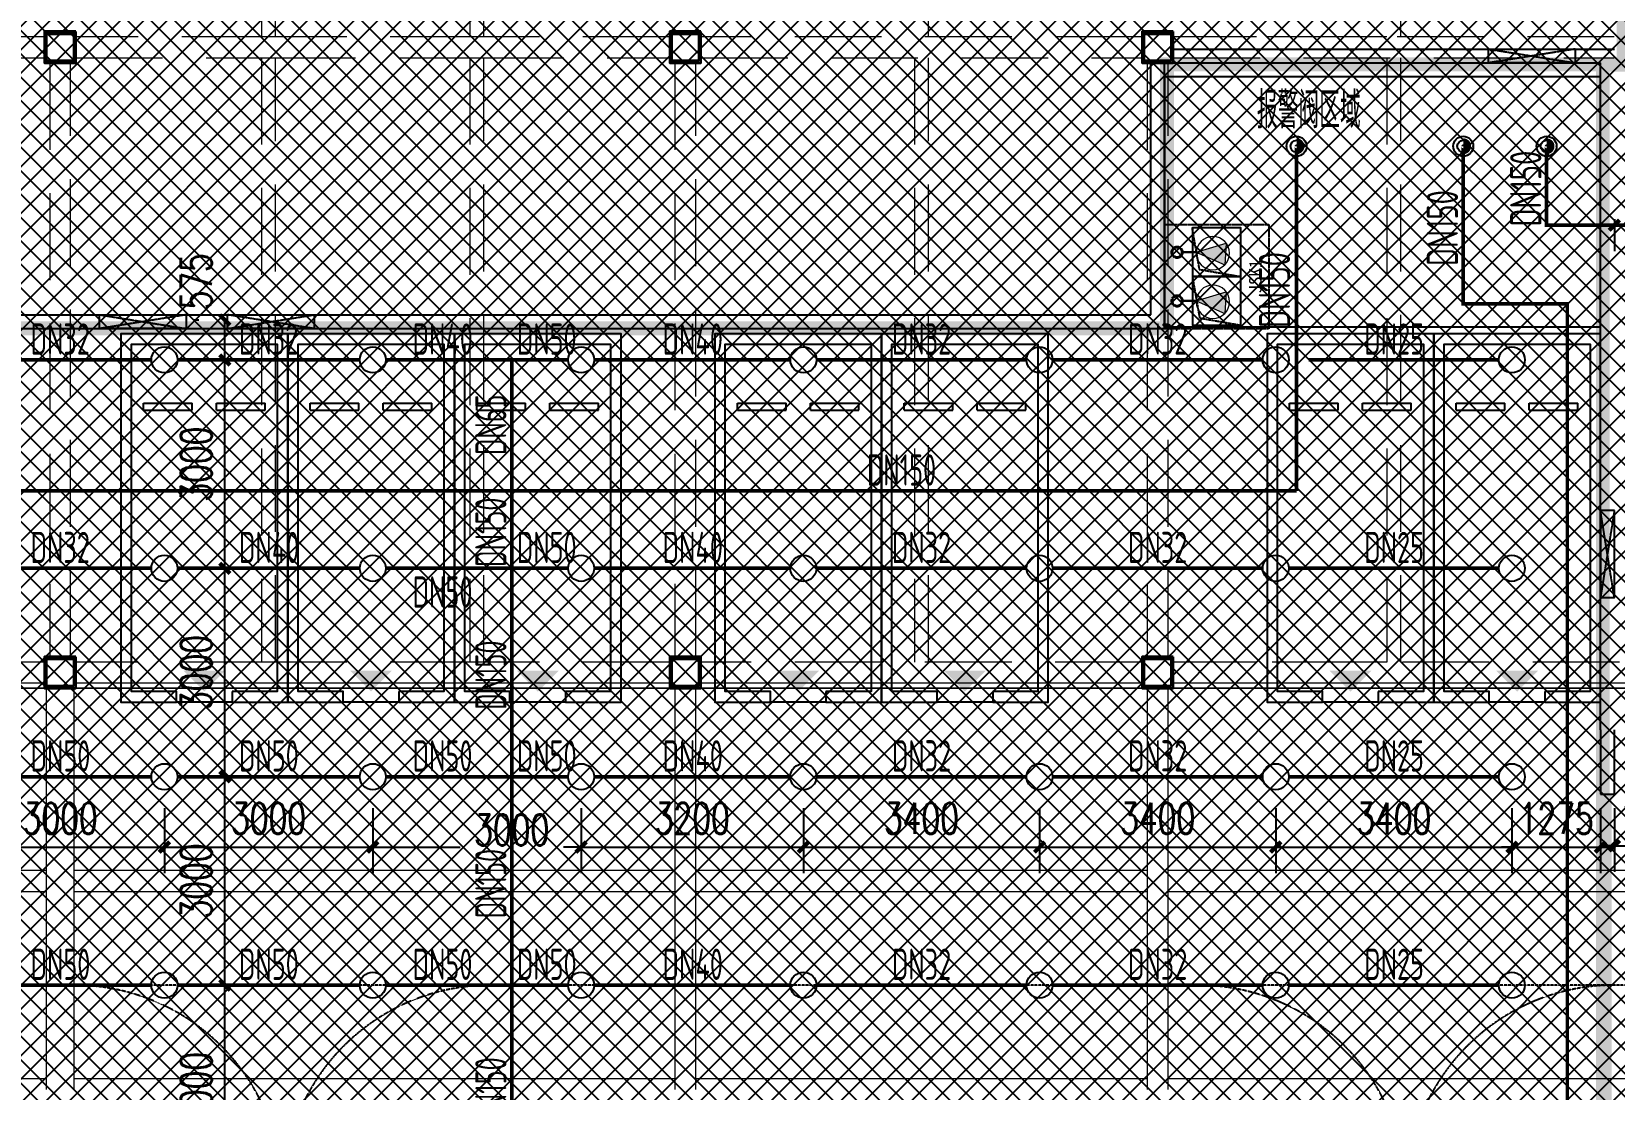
# Model space of a CAD drawing. Extents: x 6824721 to 16538177, y 2478193 to 6665639.
# Drawn here: x 8743853 to 8766639, y 2813701 to 2828926 of the extents above; entities that cross this region are included whole.
import ezdxf

# ---------------------------------------------------------------- set-up
doc = ezdxf.new("R2010")
doc.units = 0
doc.header["$LTSCALE"] = 10
for name, pattern in [('__DASH', [0.35, 0.25, -0.1]), ('DASH', [0.35, 0.25, -0.1]), ('DASHEDX2', [1.5, 1, -0.5]), ('排水', [1.1, 1, -0.1]), ('短虚线', [187.5, 125, -62.5])]:
    doc.linetypes.add(name, pattern=pattern)
for name, color, linetype, lineweight in [('$0$A-PUB_HATCH', 8, 'Continuous', 0), ('GPS-污水', 2, '排水', 40), ('钢梁', 141, 'Continuous', 18)]:
    doc.layers.add(name, color=color, linetype=linetype, lineweight=lineweight)
for name, color, linetype in [('0-wo', 8, 'Continuous'), ('0-绿', 3, 'Continuous'), ('00-停车位', 67, 'Continuous'), ('W-EQUIP_喷头', 7, 'Continuous'), ('W-EVALVE_喷淋', 7, 'Continuous'), ('W-PIPE-喷淋中', 6, 'Continuous'), ('W-TEXT_喷淋', 7, 'Continuous'), ('W-TWT_DIM', 3, 'Continuous'), ('WALL', 9, 'Continuous'), ('排水', 224, 'DASHEDX2'), ('画水辅助', 6, 'Continuous'), ('集水坑', 4, 'Continuous')]:
    doc.layers.add(name, color=color, linetype=linetype)
doc.styles.add('8B2_02', font='tssdeng.shx', dxfattribs={"width": 0.7, "bigfont": 'TSSDCHN.shx'})
doc.styles.add('_TCH_DIM_T3', font='SIMPLEX', dxfattribs={"width": 0.705882, "bigfont": 'GBCBIG'})
doc.styles.add('_TWT_PIPEDN', font='TSSDENG', dxfattribs={"width": 0.8, "height": 3.5, "bigfont": 'TSSDCHN'})
doc.styles.get("Standard").update_dxf_attribs({"font": 'TSSDENG.shx', "width": 0.7, "bigfont": 'TSSDCHN.shx'})
doc.styles.add('黑体', font='simhei.ttf', dxfattribs={"width": 0.65})
doc.dimstyles.new('_TWT_ARCH&&150', dxfattribs={"dimtxt": 446.25, "dimasz": 150, "dimexe": 375, "dimexo": 450, "dimgap": 189.375, "dimtad": 1, "dimdec": 0, "dimzin": 0, "dimdsep": 46, "dimtxsty": '_TCH_DIM_T3', "dimblk": 'ARCHTICK', "dimcen": 0.09, "dimclrt": 7, "dimazin": 2, "dimtfac": 1, "dimtdec": 0, "dimtix": 1, "dimtmove": 2, "dimatfit": 3, "dimfxl": 0, "dimtolj": 1, "dimtzin": 0, "dimarcsym": 0})

# ---------------------------------------------------------------- blocks, each defined once
blk = doc.blocks.new('车位2400x5300')
at = {"layer": '00-停车位', "color": 251}
for p, q in [((-875, -1000), (-175, -1000)), ((-875, -1100), (-875, -1000)), ((-875, -1100), (-175, -1100)), ((-175, -1100), (-175, -1000)), ((175, -1000), (875, -1000)), ((175, -1100), (175, -1000)), ((175, -1100), (875, -1100)), ((875, -1100), (875, -1000)), ((400, -5300), (-400, -5300))]:
    blk.add_line(p, q, dxfattribs=at)
blk.add_lwpolyline([(400, -5150), (400, -5300), (1200, -5300), (1200, 0), (-1200, 0), (-1200, -5300), (-400, -5300), (-400, -5150), (-1050, -5150), (-1050, -150), (1050, -150), (1050, -5150), (400, -5150)], dxfattribs=at)
blk.add_lwpolyline([(0, -5150, 0, 600, 0), (0, -4850, 600, 600, 0)], format="xyseb", dxfattribs=at)
blk = doc.blocks.new('A$C405108C4')
at = {"color": 252, "linetype": 'DASH'}
for points in [[(57512, -115475), (56262, -115675)], [(56262, -115475), (57512, -115675)], [(37515, -119300), (36265, -119500)], [(36265, -119300), (37515, -119500)], [(38107, -119500), (39357, -119300)], [(39357, -119500), (38107, -119300)], [(58075, -122119), (57875, -123369)], [(58075, -123369), (57875, -122119)]]:
    blk.add_lwpolyline(points, dxfattribs=at)
at = {"layer": '画水辅助', "color": 4}
for points in [[(56262, -115475), (57512, -115475), (57512, -115675), (56262, -115675)], [(36265, -119300), (37515, -119300), (37515, -119500), (36265, -119500)], [(38107, -119300), (39357, -119300), (39357, -119500), (38107, -119500)], [(58075, -122119), (57875, -122119), (57875, -123369), (58075, -123369)]]:
    blk.add_lwpolyline(points, close=True, dxfattribs=at)
blk = doc.blocks.new('$DorLib2D$00000213')
at = {"color": 0, "linetype": 'DASH', "const_width": 0.02}
blk.add_lwpolyline([(0.5, 0), (-0.5, 0)], dxfattribs=at)
blk = doc.blocks.new('$SB01_1')
h = blk.add_hatch(color=256)
h.dxf.hatch_style = 1
h.paths.add_polyline_path([(-0.381, -0.323), (0.5, 0), (-0.381, 0.323)])
h.paths.add_polyline_path([(0, 0), (0.002, 0), (0.002, 0.001), (0, 0.001)], flags=24)
h.paths.add_polyline_path([(0, -0.002), (0.003, -0.002), (0.003, -0.001), (0, -0.001)], flags=24)
h.paths.add_polyline_path([(0, -0.003), (0.003, -0.003), (0.003, -0.002), (0, -0.002)], flags=24)
for p, q in [((0.5, 0), (-0.381, 0.323)), ((-0.381, 0.323), (-0.381, -0.323)), ((0.5, 0), (-0.381, -0.323))]:
    blk.add_line(p, q)
blk.add_circle((0, 0), 0.5)
at = {"flags": 1}
for tag, p in [('UNIT', (0, 0)), ('SPEC', (0, -0.002)), ('WHAT', (0, -0.003))]:
    blk.add_attdef(tag, p, '', height=0.001, dxfattribs=at)
blk = doc.blocks.new('人防集水坑')
at = {"layer": 'GPS-污水', "color": 8, "linetype": '排水', "const_width": 35}
for points in [[(307486, 701151), (307284, 701151)], [(307486, 700451), (307284, 700451)]]:
    blk.add_lwpolyline(points, dxfattribs=at)
at = {"layer": 'GPS-污水', "color": 8, "linetype": '排水'}
for centre in [(307561, 701151), (307561, 700451)]:
    blk.add_circle(centre, 75, dxfattribs=at)
at = {"layer": '集水坑', "color": 8, "linetype": 'DASH', "ltscale": 0.5}
blk.add_lwpolyline([(306241, 700051), (306241, 701551), (307741, 701551), (307741, 700051)], close=True, dxfattribs=at)
at = {"layer": '集水坑', "color": 8, "linetype": 'Continuous', "ltscale": 0.5}
for points in [[(306641, 701501), (306641, 700801), (307341, 700801), (307341, 701501)], [(306641, 700801), (306641, 700101), (307341, 700101), (307341, 700801)]]:
    blk.add_lwpolyline(points, close=True, dxfattribs=at)
at = {"layer": '集水坑', "color": 8, "linetype": 'DASH', "ltscale": 0.5}
for points in [[(307341, 700801), (307237, 701397), (306641, 701501)], [(307347, 700101), (307243, 700697), (306647, 700801)]]:
    blk.add_lwpolyline(points, dxfattribs=at)
at = {"layer": '$0$A-PUB_HATCH', "color": 8, "linetype": '排水', "xscale": -480.0000000000002, "yscale": 480.0000000000002, "zscale": 480.0000000000002, "rotation": 176.2535374729293}
for p in [(307045, 701164, 0), (307045, 700464, 0)]:
    blk.add_blockref('$SB01_1', p, dxfattribs=at)
blk = doc.blocks.new('42pk')
at = {"layer": '排水', "color": 8, "linetype": 'DASH'}
for points in [[(464432, 727165, 0, 0, 0), (463720, 726453, 160, 0, 0), (463296, 726029, 0, 0, 0)], [(460451, 723184, 0, 0, 0), (461163, 723896, 160, 0, 0), (461587, 724320, 0, 0, 0)], [(464432, 723184, 0, 0, 0), (463720, 723896, 160, 0, 0), (463296, 724320, 0, 0, 0)]]:
    blk.add_lwpolyline(points, format="xyseb", dxfattribs=at)
at = {"layer": '集水坑', "color": 8, "linetype": 'Continuous', "rotation": 180}
blk.add_blockref('人防集水坑', (769432, 1425975), dxfattribs=at)
at = {"layer": '0-绿', "color": 8, "linetype": 'DASH', "style": '黑体'}
blk.add_text('JSK1', height=179.2, rotation=90, dxfattribs=at).set_placement((463087, 724930, 0))
blk = doc.blocks.new('jkytk')
at = {"layer": 'WALL', "color": 1, "const_width": 200}
for points in [[(8461089, 2801002), (8461089, 2837102), (8454814, 2837102), (8454814, 2833302), (8430814, 2833302), (8430814, 2846002), (8425589, 2846002), (8425389, 2846002), (8425389, 2873302), (8430939, 2873302), (8430939, 2882202), (8429789, 2882202), (8429789, 2891202), (8430039, 2891202), (8430039, 2894552), (8426089, 2894552), (8425489, 2894552), (8425489, 2900852), (8425539, 2900852), (8425539, 2912202), (8431489, 2912202), (8431489, 2936327), (8397664, 2936327)], [(8461089, 2819747), (8461089, 2837097), (8461389, 2837097), (8461389, 2845897), (8461939, 2845897), (8461939, 2854897), (8466789, 2854897), (8466789, 2873047), (8470789, 2873047), (8470788, 2878797), (8466314, 2878797), (8466314, 2882197), (8461389, 2882197), (8461389, 2891147), (8463239, 2891147), (8463239, 2900447), (8461422, 2900447), (8461422, 2902952), (8466214, 2902952), (8466214, 2927322), (8499413, 2927322)], [(8425389, 2846002), (8430814, 2846002), (8430814, 2833302), (8454814, 2833302), (8454814, 2837102), (8461389, 2837102), (8461389, 2845902), (8461939, 2845902), (8461939, 2878802), (8466314, 2878802), (8466314, 2882202), (8461389, 2882202), (8461389, 2891152), (8461514, 2891152), (8461514, 2898727)]]:
    blk.add_lwpolyline(points, dxfattribs=at)
blk = doc.blocks.new('LIANGMOBAN')
at = {"layer": '钢梁', "color": 8, "linetype": '短虚线', "lineweight": 18}
for p, q in [((1887091, 124053), (1887091, 114878)), ((1887291, 114878), (1887291, 124053)), ((1893891, 124053), (1893891, 114878)), ((1894091, 114878), (1894091, 124053)), ((1877691, 123578), (1877691, 114878)), ((1877891, 114878), (1877891, 123578)), ((1880691, 123578), (1880691, 114878)), ((1880891, 114878), (1880891, 123578)), ((1874566, 114878), (1871791, 114878)), ((1877791, 114878), (1875016, 114878)), ((1880791, 114878), (1877791, 114878)), ((1883566, 114878), (1880791, 114878)), ((1890366, 114878), (1884016, 114878)), ((1893891, 114878), (1890816, 114878)), ((1897166, 114878), (1890816, 114878)), ((1871791, 114578), (1874566, 114578)), ((1874641, 114503), (1874641, 105953)), ((1874941, 105953), (1874941, 114503)), ((1875016, 114578), (1877791, 114578)), ((1877691, 114578), (1877691, 105878)), ((1877791, 114578), (1880791, 114578)), ((1877891, 105878), (1877891, 114578)), ((1880691, 114578), (1880691, 105878)), ((1880791, 114578), (1883566, 114578)), ((1880891, 105878), (1880891, 114578)), ((1883641, 114503), (1883641, 105953)), ((1883941, 105953), (1883941, 114503)), ((1884016, 114578), (1890366, 114578)), ((1887091, 114578), (1887091, 105878)), ((1887291, 105878), (1887291, 114578)), ((1890441, 114503), (1890441, 105953)), ((1890741, 105953), (1890741, 114503)), ((1890816, 114578), (1893891, 114578)), ((1890816, 114578), (1897166, 114578)), ((1893891, 114578), (1893891, 105878)), ((1894091, 105878), (1894091, 114578)), ((1874566, 105878), (1871791, 105878)), ((1877791, 105878), (1875016, 105878)), ((1880791, 105878), (1877791, 105878)), ((1883566, 105878), (1880791, 105878)), ((1890366, 105878), (1884016, 105878)), ((1893891, 105878), (1890816, 105878)), ((1897241, 105878), (1890816, 105878))]:
    blk.add_line(p, q, dxfattribs=at)
at = {"layer": '钢梁', "color": 8, "lineweight": 18}
for p, q in [((1871791, 105578), (1874566, 105578)), ((1874591, 105503), (1874591, 102728)), ((1874991, 102728), (1874991, 105503)), ((1875016, 105578), (1877791, 105578)), ((1877791, 105578), (1880791, 105578)), ((1880791, 105578), (1883566, 105578)), ((1883641, 105503), (1883641, 102728)), ((1883941, 102728), (1883941, 105503)), ((1884016, 105578), (1887191, 105578)), ((1887191, 105578), (1890366, 105578)), ((1890441, 105503), (1890441, 102728)), ((1890741, 102728), (1890741, 105503)), ((1890816, 105578), (1893991, 105578)), ((1893991, 105578), (1897391, 105578)), ((1874591, 102878), (1865941, 102878)), ((1883641, 102878), (1874991, 102878)), ((1890441, 102878), (1883941, 102878)), ((1899101, 102878), (1890741, 102878)), ((1865941, 102578), (1874591, 102578)), ((1874591, 102728), (1874591, 99728)), ((1874991, 99728), (1874991, 102728)), ((1874991, 102578), (1883641, 102578)), ((1883641, 102728), (1883641, 99728)), ((1883941, 99728), (1883941, 102728)), ((1883941, 102578), (1890441, 102578)), ((1890441, 102728), (1890441, 99728)), ((1890741, 99728), (1890741, 102728)), ((1890741, 102578), (1899101, 102578)), ((1874591, 99878), (1865941, 99878)), ((1883641, 99878), (1874991, 99878)), ((1890441, 99878), (1883941, 99878)), ((1899101, 99878), (1890741, 99878))]:
    blk.add_line(p, q, dxfattribs=at)
blk = doc.blocks.new('_ArchTick')
at = {"color": 0, "linetype": 'ByBlock', "const_width": 0.4}
blk.add_lwpolyline([(-0.5, -0.5), (0.5, 0.5)], dxfattribs=at)
blk = doc.blocks.new('*D958')
at = {"layer": 'Defpoints', "color": 0, "transparency": 16777216}
for p in [(8766639, 2818201), (8767864, 2818201), (8767864, 2817208)]:
    blk.add_point(p, dxfattribs=at)
at = {"layer": 'W-TWT_DIM', "color": 0, "lineweight": -2, "transparency": 16777216}
for p, q in [((8766639, 2817751), (8766639, 2816833)), ((8767864, 2817751), (8767864, 2816833)), ((8766639, 2817208), (8766489, 2817208)), ((8766639, 2817208), (8767864, 2817208)), ((8767864, 2817208), (8768014, 2817208))]:
    blk.add_line(p, q, dxfattribs=at)
at = {"layer": 'W-TWT_DIM', "color": 0, "lineweight": -2, "transparency": 16777216, "xscale": 150, "yscale": 150, "zscale": 150}
blk.add_blockref('_ArchTick', (8766639, 2817208), dxfattribs=at)
at = {"layer": 'W-TWT_DIM', "color": 0, "lineweight": -2, "transparency": 16777216, "xscale": 150, "yscale": 150, "zscale": 150, "rotation": 180}
blk.add_blockref('_ArchTick', (8767864, 2817208), dxfattribs=at)
at = {"layer": 'W-TWT_DIM', "color": 7, "transparency": 16777216, "insert": (8767252, 2817620), "char_height": 446.2, "attachment_point": 5, "style": '_TCH_DIM_T3'}
blk.add_mtext('\\A1;1225', dxfattribs=at)
blk = doc.blocks.new('*D970')
at = {"layer": 'Defpoints', "color": 0, "transparency": 16777216}
for p in [(8766639, 2826676), (8767939, 2826676), (8767939, 2826141)]:
    blk.add_point(p, dxfattribs=at)
at = {"layer": 'W-TWT_DIM', "color": 0, "lineweight": -2, "transparency": 16777216}
for p, q in [((8766639, 2826226), (8766639, 2825766)), ((8767939, 2826226), (8767939, 2825766)), ((8766639, 2826141), (8766489, 2826141)), ((8766639, 2826141), (8767939, 2826141)), ((8767939, 2826141), (8768089, 2826141))]:
    blk.add_line(p, q, dxfattribs=at)
at = {"layer": 'W-TWT_DIM', "color": 0, "lineweight": -2, "transparency": 16777216, "xscale": 150, "yscale": 150, "zscale": 150}
blk.add_blockref('_ArchTick', (8766639, 2826141), dxfattribs=at)
at = {"layer": 'W-TWT_DIM', "color": 0, "lineweight": -2, "transparency": 16777216, "xscale": 150, "yscale": 150, "zscale": 150, "rotation": 180}
blk.add_blockref('_ArchTick', (8767939, 2826141), dxfattribs=at)
at = {"layer": 'W-TWT_DIM', "color": 7, "transparency": 16777216, "insert": (8767289, 2826554), "char_height": 446.2, "attachment_point": 5, "style": '_TCH_DIM_T3'}
blk.add_mtext('\\A1;1300', dxfattribs=at)
blk = doc.blocks.new('*D1290')
at = {"layer": 'Defpoints', "color": 0, "transparency": 16777216}
for p in [(8746635, 2815201), (8746635, 2815201), (8746635, 2812201)]:
    blk.add_point(p, dxfattribs=at)
at = {"layer": 'W-TWT_DIM', "color": 0, "lineweight": -2, "transparency": 16777216}
for p, q in [((8746185, 2815201), (8746260, 2815201)), ((8746635, 2812201), (8746635, 2815201)), ((8746185, 2812201), (8746260, 2812201))]:
    blk.add_line(p, q, dxfattribs=at)
at = {"layer": 'W-TWT_DIM', "color": 0, "lineweight": -2, "transparency": 16777216, "xscale": 150, "yscale": 150, "zscale": 150}
for p, rotation in [((8746635, 2815201), 90), ((8746635, 2812201), 270)]:
    blk.add_blockref('_ArchTick', p, dxfattribs=dict(at, rotation=rotation))
at = {"layer": 'W-TWT_DIM', "color": 7, "transparency": 16777216, "insert": (8746222, 2813701), "char_height": 446.2, "attachment_point": 5, "rotation": 90, "style": '_TCH_DIM_T3'}
blk.add_mtext('\\A1;3000', dxfattribs=at)
blk = doc.blocks.new('*D1291')
at = {"layer": 'Defpoints', "color": 0, "transparency": 16777216}
for p in [(8746635, 2818201), (8746635, 2818201), (8746635, 2815201)]:
    blk.add_point(p, dxfattribs=at)
at = {"layer": 'W-TWT_DIM', "color": 0, "lineweight": -2, "transparency": 16777216}
for p, q in [((8746185, 2818201), (8746260, 2818201)), ((8746635, 2815201), (8746635, 2818201)), ((8746185, 2815201), (8746260, 2815201))]:
    blk.add_line(p, q, dxfattribs=at)
at = {"layer": 'W-TWT_DIM', "color": 0, "lineweight": -2, "transparency": 16777216, "xscale": 150, "yscale": 150, "zscale": 150}
for p, rotation in [((8746635, 2818201), 90), ((8746635, 2815201), 270)]:
    blk.add_blockref('_ArchTick', p, dxfattribs=dict(at, rotation=rotation))
at = {"layer": 'W-TWT_DIM', "color": 7, "transparency": 16777216, "insert": (8746222, 2816701), "char_height": 446.2, "attachment_point": 5, "rotation": 90, "style": '_TCH_DIM_T3'}
blk.add_mtext('\\A1;3000', dxfattribs=at)
blk = doc.blocks.new('*D1292')
at = {"layer": 'Defpoints', "color": 0, "transparency": 16777216}
for p in [(8746635, 2821201), (8746635, 2821201), (8746635, 2818201)]:
    blk.add_point(p, dxfattribs=at)
at = {"layer": 'W-TWT_DIM', "color": 0, "lineweight": -2, "transparency": 16777216}
for p, q in [((8746185, 2821201), (8746260, 2821201)), ((8746635, 2818201), (8746635, 2821201)), ((8746185, 2818201), (8746260, 2818201))]:
    blk.add_line(p, q, dxfattribs=at)
at = {"layer": 'W-TWT_DIM', "color": 0, "lineweight": -2, "transparency": 16777216, "xscale": 150, "yscale": 150, "zscale": 150}
for p, rotation in [((8746635, 2821201), 90), ((8746635, 2818201), 270)]:
    blk.add_blockref('_ArchTick', p, dxfattribs=dict(at, rotation=rotation))
at = {"layer": 'W-TWT_DIM', "color": 7, "transparency": 16777216, "insert": (8746222, 2819701), "char_height": 446.2, "attachment_point": 5, "rotation": 90, "style": '_TCH_DIM_T3'}
blk.add_mtext('\\A1;3000', dxfattribs=at)
blk = doc.blocks.new('*D1293')
at = {"layer": 'Defpoints', "color": 0, "transparency": 16777216}
for p in [(8746635, 2824201), (8746635, 2824201), (8746635, 2821201)]:
    blk.add_point(p, dxfattribs=at)
at = {"layer": 'W-TWT_DIM', "color": 0, "lineweight": -2, "transparency": 16777216}
for p, q in [((8746185, 2824201), (8746260, 2824201)), ((8746635, 2821201), (8746635, 2824201)), ((8746185, 2821201), (8746260, 2821201))]:
    blk.add_line(p, q, dxfattribs=at)
at = {"layer": 'W-TWT_DIM', "color": 0, "lineweight": -2, "transparency": 16777216, "xscale": 150, "yscale": 150, "zscale": 150}
for p, rotation in [((8746635, 2824201), 90), ((8746635, 2821201), 270)]:
    blk.add_blockref('_ArchTick', p, dxfattribs=dict(at, rotation=rotation))
at = {"layer": 'W-TWT_DIM', "color": 7, "transparency": 16777216, "insert": (8746222, 2822701), "char_height": 446.2, "attachment_point": 5, "rotation": 90, "style": '_TCH_DIM_T3'}
blk.add_mtext('\\A1;3000', dxfattribs=at)
blk = doc.blocks.new('*D1294')
at = {"layer": 'Defpoints', "color": 0, "transparency": 16777216}
for p in [(8746635, 2824776), (8746635, 2824776), (8746635, 2824201)]:
    blk.add_point(p, dxfattribs=at)
at = {"layer": 'W-TWT_DIM', "color": 0, "lineweight": -2, "transparency": 16777216}
for p, q in [((8746185, 2824776), (8746260, 2824776)), ((8746635, 2824201), (8746635, 2824776)), ((8746185, 2824201), (8746260, 2824201))]:
    blk.add_line(p, q, dxfattribs=at)
at = {"layer": 'W-TWT_DIM', "color": 0, "lineweight": -2, "transparency": 16777216, "xscale": 150, "yscale": 150, "zscale": 150}
for p, rotation in [((8746635, 2824776), 90), ((8746635, 2824201), 270)]:
    blk.add_blockref('_ArchTick', p, dxfattribs=dict(at, rotation=rotation))
at = {"layer": 'W-TWT_DIM', "color": 7, "transparency": 16777216, "insert": (8746222, 2825331), "char_height": 446.2, "attachment_point": 5, "rotation": 90, "style": '_TCH_DIM_T3'}
blk.add_mtext('\\A1;575', dxfattribs=at)
blk = doc.blocks.new('*D1312')
at = {"layer": 'Defpoints', "color": 0, "transparency": 16777216}
for p in [(8765164, 2818201), (8766439, 2818201), (8766439, 2817188)]:
    blk.add_point(p, dxfattribs=at)
at = {"layer": 'W-TWT_DIM', "color": 0, "lineweight": -2, "transparency": 16777216}
for p, q in [((8765164, 2817751), (8765164, 2816813)), ((8766439, 2817751), (8766439, 2816813)), ((8765164, 2817188), (8765014, 2817188)), ((8765164, 2817188), (8766439, 2817188)), ((8766439, 2817188), (8766589, 2817188))]:
    blk.add_line(p, q, dxfattribs=at)
at = {"layer": 'W-TWT_DIM', "color": 0, "lineweight": -2, "transparency": 16777216, "xscale": 150, "yscale": 150, "zscale": 150}
blk.add_blockref('_ArchTick', (8765164, 2817188), dxfattribs=at)
at = {"layer": 'W-TWT_DIM', "color": 0, "lineweight": -2, "transparency": 16777216, "xscale": 150, "yscale": 150, "zscale": 150, "rotation": 180}
blk.add_blockref('_ArchTick', (8766439, 2817188), dxfattribs=at)
at = {"layer": 'W-TWT_DIM', "color": 7, "transparency": 16777216, "insert": (8765802, 2817601), "char_height": 446.2, "attachment_point": 5, "style": '_TCH_DIM_T3'}
blk.add_mtext('\\A1;1275', dxfattribs=at)
blk = doc.blocks.new('*D1313')
at = {"layer": 'Defpoints', "color": 0, "transparency": 16777216}
for p in [(8761764, 2818201), (8765164, 2818201), (8765164, 2817188)]:
    blk.add_point(p, dxfattribs=at)
at = {"layer": 'W-TWT_DIM', "color": 0, "lineweight": -2, "transparency": 16777216}
for p, q in [((8761764, 2817751), (8761764, 2816813)), ((8765164, 2817751), (8765164, 2816813)), ((8761764, 2817188), (8765164, 2817188))]:
    blk.add_line(p, q, dxfattribs=at)
at = {"layer": 'W-TWT_DIM', "color": 0, "lineweight": -2, "transparency": 16777216, "xscale": 150, "yscale": 150, "zscale": 150, "rotation": 180}
blk.add_blockref('_ArchTick', (8761764, 2817188), dxfattribs=at)
at = {"layer": 'W-TWT_DIM', "color": 0, "lineweight": -2, "transparency": 16777216, "xscale": 150, "yscale": 150, "zscale": 150}
blk.add_blockref('_ArchTick', (8765164, 2817188), dxfattribs=at)
at = {"layer": 'W-TWT_DIM', "color": 7, "transparency": 16777216, "insert": (8763464, 2817601), "char_height": 446.2, "attachment_point": 5, "style": '_TCH_DIM_T3'}
blk.add_mtext('\\A1;3400', dxfattribs=at)
blk = doc.blocks.new('*D1314')
at = {"layer": 'Defpoints', "color": 0, "transparency": 16777216}
for p in [(8758364, 2818201), (8761764, 2818201), (8761764, 2817188)]:
    blk.add_point(p, dxfattribs=at)
at = {"layer": 'W-TWT_DIM', "color": 0, "lineweight": -2, "transparency": 16777216}
for p, q in [((8758364, 2817751), (8758364, 2816813)), ((8761764, 2817751), (8761764, 2816813)), ((8758364, 2817188), (8761764, 2817188))]:
    blk.add_line(p, q, dxfattribs=at)
at = {"layer": 'W-TWT_DIM', "color": 0, "lineweight": -2, "transparency": 16777216, "xscale": 150, "yscale": 150, "zscale": 150, "rotation": 180}
blk.add_blockref('_ArchTick', (8758364, 2817188), dxfattribs=at)
at = {"layer": 'W-TWT_DIM', "color": 0, "lineweight": -2, "transparency": 16777216, "xscale": 150, "yscale": 150, "zscale": 150}
blk.add_blockref('_ArchTick', (8761764, 2817188), dxfattribs=at)
at = {"layer": 'W-TWT_DIM', "color": 7, "transparency": 16777216, "insert": (8760064, 2817601), "char_height": 446.2, "attachment_point": 5, "style": '_TCH_DIM_T3'}
blk.add_mtext('\\A1;3400', dxfattribs=at)
blk = doc.blocks.new('*D1315')
at = {"layer": 'Defpoints', "color": 0, "transparency": 16777216}
for p in [(8754964, 2818201), (8758364, 2818201), (8758364, 2817188)]:
    blk.add_point(p, dxfattribs=at)
at = {"layer": 'W-TWT_DIM', "color": 0, "lineweight": -2, "transparency": 16777216}
for p, q in [((8754964, 2817751), (8754964, 2816813)), ((8758364, 2817751), (8758364, 2816813)), ((8754964, 2817188), (8758364, 2817188))]:
    blk.add_line(p, q, dxfattribs=at)
at = {"layer": 'W-TWT_DIM', "color": 0, "lineweight": -2, "transparency": 16777216, "xscale": 150, "yscale": 150, "zscale": 150, "rotation": 180}
blk.add_blockref('_ArchTick', (8754964, 2817188), dxfattribs=at)
at = {"layer": 'W-TWT_DIM', "color": 0, "lineweight": -2, "transparency": 16777216, "xscale": 150, "yscale": 150, "zscale": 150}
blk.add_blockref('_ArchTick', (8758364, 2817188), dxfattribs=at)
at = {"layer": 'W-TWT_DIM', "color": 7, "transparency": 16777216, "insert": (8756664, 2817601), "char_height": 446.2, "attachment_point": 5, "style": '_TCH_DIM_T3'}
blk.add_mtext('\\A1;3400', dxfattribs=at)
blk = doc.blocks.new('*D1316')
at = {"layer": 'Defpoints', "color": 0, "transparency": 16777216}
for p in [(8751764, 2818201), (8754964, 2818201), (8754964, 2817188)]:
    blk.add_point(p, dxfattribs=at)
at = {"layer": 'W-TWT_DIM', "color": 0, "lineweight": -2, "transparency": 16777216}
for p, q in [((8751764, 2817751), (8751764, 2816813)), ((8754964, 2817751), (8754964, 2816813)), ((8751764, 2817188), (8754964, 2817188))]:
    blk.add_line(p, q, dxfattribs=at)
at = {"layer": 'W-TWT_DIM', "color": 0, "lineweight": -2, "transparency": 16777216, "xscale": 150, "yscale": 150, "zscale": 150, "rotation": 180}
blk.add_blockref('_ArchTick', (8751764, 2817188), dxfattribs=at)
at = {"layer": 'W-TWT_DIM', "color": 0, "lineweight": -2, "transparency": 16777216, "xscale": 150, "yscale": 150, "zscale": 150}
blk.add_blockref('_ArchTick', (8754964, 2817188), dxfattribs=at)
at = {"layer": 'W-TWT_DIM', "color": 7, "transparency": 16777216, "insert": (8753364, 2817601), "char_height": 446.2, "attachment_point": 5, "style": '_TCH_DIM_T3'}
blk.add_mtext('\\A1;3200', dxfattribs=at)
blk = doc.blocks.new('*D1317')
at = {"layer": 'Defpoints', "color": 0, "transparency": 16777216}
for p in [(8748764, 2818201), (8751764, 2818201), (8751764, 2817188)]:
    blk.add_point(p, dxfattribs=at)
at = {"layer": 'W-TWT_DIM', "color": 0, "lineweight": -2, "transparency": 16777216}
for p, q in [((8748764, 2817751), (8748764, 2816813)), ((8751764, 2817751), (8751764, 2816813)), ((8748764, 2817188), (8750020, 2817188)), ((8751764, 2817188), (8751508, 2817188))]:
    blk.add_line(p, q, dxfattribs=at)
at = {"layer": 'W-TWT_DIM', "color": 0, "lineweight": -2, "transparency": 16777216, "xscale": 150, "yscale": 150, "zscale": 150, "rotation": 180}
blk.add_blockref('_ArchTick', (8748764, 2817188), dxfattribs=at)
at = {"layer": 'W-TWT_DIM', "color": 0, "lineweight": -2, "transparency": 16777216, "xscale": 150, "yscale": 150, "zscale": 150}
blk.add_blockref('_ArchTick', (8751764, 2817188), dxfattribs=at)
at = {"layer": 'W-TWT_DIM', "color": 7, "transparency": 16777216, "insert": (8750764, 2817437), "char_height": 446.2, "attachment_point": 5, "style": '_TCH_DIM_T3'}
blk.add_mtext('\\A1;3000', dxfattribs=at)
blk = doc.blocks.new('*D1318')
at = {"layer": 'Defpoints', "color": 0, "transparency": 16777216}
for p in [(8745764, 2818201), (8748764, 2818201), (8748764, 2817188)]:
    blk.add_point(p, dxfattribs=at)
at = {"layer": 'W-TWT_DIM', "color": 0, "lineweight": -2, "transparency": 16777216}
for p, q in [((8745764, 2817751), (8745764, 2816813)), ((8748764, 2817751), (8748764, 2816813)), ((8745764, 2817188), (8748764, 2817188))]:
    blk.add_line(p, q, dxfattribs=at)
at = {"layer": 'W-TWT_DIM', "color": 0, "lineweight": -2, "transparency": 16777216, "xscale": 150, "yscale": 150, "zscale": 150, "rotation": 180}
blk.add_blockref('_ArchTick', (8745764, 2817188), dxfattribs=at)
at = {"layer": 'W-TWT_DIM', "color": 0, "lineweight": -2, "transparency": 16777216, "xscale": 150, "yscale": 150, "zscale": 150}
blk.add_blockref('_ArchTick', (8748764, 2817188), dxfattribs=at)
at = {"layer": 'W-TWT_DIM', "color": 7, "transparency": 16777216, "insert": (8747264, 2817601), "char_height": 446.2, "attachment_point": 5, "style": '_TCH_DIM_T3'}
blk.add_mtext('\\A1;3000', dxfattribs=at)
blk = doc.blocks.new('*D1319')
at = {"layer": 'Defpoints', "color": 0, "transparency": 16777216}
for p in [(8742764, 2818201), (8745764, 2818201), (8745764, 2817188)]:
    blk.add_point(p, dxfattribs=at)
at = {"layer": 'W-TWT_DIM', "color": 0, "lineweight": -2, "transparency": 16777216}
for p, q in [((8742764, 2817751), (8742764, 2816813)), ((8745764, 2817751), (8745764, 2816813)), ((8742764, 2817188), (8745764, 2817188))]:
    blk.add_line(p, q, dxfattribs=at)
at = {"layer": 'W-TWT_DIM', "color": 0, "lineweight": -2, "transparency": 16777216, "xscale": 150, "yscale": 150, "zscale": 150, "rotation": 180}
blk.add_blockref('_ArchTick', (8742764, 2817188), dxfattribs=at)
at = {"layer": 'W-TWT_DIM', "color": 0, "lineweight": -2, "transparency": 16777216, "xscale": 150, "yscale": 150, "zscale": 150}
blk.add_blockref('_ArchTick', (8745764, 2817188), dxfattribs=at)
at = {"layer": 'W-TWT_DIM', "color": 7, "transparency": 16777216, "insert": (8744264, 2817601), "char_height": 446.2, "attachment_point": 5, "style": '_TCH_DIM_T3'}
blk.add_mtext('\\A1;3000', dxfattribs=at)
blk = doc.blocks.new('$TwtSys$00000125')
blk.add_circle((0, 0, 0), 1)
blk = doc.blocks.new('$EVALVE$00000041')
at = {"const_width": 78.4}
blk.add_lwpolyline([(0, 24, -1), (0, -24, 1)], format="xyb", dxfattribs=at)
for radius in [80, 48]:
    blk.add_circle((0, 0), radius)
for p in [(-80, 0), (80, 0)]:
    blk.add_point(p)

msp = doc.modelspace()

# ---------------------------------------------------------------- hatches: boundary and pattern name
h = msp.add_hatch()
h.set_pattern_fill('ANSI37', color=8, scale=150)
h.set_pattern_definition([(45, (8303016.86, 2710265.2), (-168.3798, 168.3798), []), (135, (8303016.86, 2710265.2), (-168.3798, -168.3798), [])])
h.paths.add_polyline_path([(8824414.1, 2949451.5), (8824414.1, 2935151.5), (8842714.1, 2935151.5), (8842714.1, 2879526.5), (8827964.1, 2879526.5), (8827964.1, 2881476.5), (8830839.1, 2881476.5), (8830939.1, 2886876.5), (8804334.6, 2886876.5), (8804142.3, 2820149.7), (8833564.1, 2820152.3), (8833564.1, 2817714.5), (8841204.8, 2810768), (8839163.9, 2808501.4), (8843102.6, 2804955), (8820829.2, 2780217.9), (8820829.2, 2770055.4), (8785124.6, 2730401.5), (8708264.1, 2730401.5), (8708264.1, 2736351.5), (8695014.1, 2750701.5), (8695014.1, 2775001.5), (8703014.1, 2775002.8), (8703014.1, 2949451.5), (8712039.3, 2949451.5)])
at = {"layer": 'W-PIPE-喷淋中'}
for points in [[(8765663.7, 2826141.3), (8765637.4, 2826141.3), (8765637.4, 2826115.1)], [(8765663.7, 2826141.3), (8765663.7, 2826115.1), (8765637.4, 2826115.1)], [(8765962.2, 2825006.5), (8765962.2, 2825032.8), (8765988.4, 2825032.8)], [(8765962.2, 2825006.5), (8765988.4, 2825006.5), (8765988.4, 2825032.8)], [(8764463.7, 2825006.5), (8764437.4, 2825006.5), (8764437.4, 2824980.2)], [(8764463.7, 2825006.5), (8764463.7, 2824980.2), (8764437.4, 2824980.2)]]:
    msp.add_hatch(color=256, dxfattribs=at).paths.add_polyline_path(points)

# ---------------------------------------------------------------- linework, layer by layer
at = {"layer": '0-wo', "color": 8}
for p, q in [((8744489.1, 2828926.5), (8744039.1, 2828926.5)), ((8744039.1, 2828926.5), (8744039.1, 2828476.5)), ((8744489.1, 2828476.5), (8744489.1, 2828926.5)), ((8753489.1, 2828926.5), (8753039.1, 2828926.5)), ((8753039.1, 2828926.5), (8753039.1, 2828476.5)), ((8753489.1, 2828476.5), (8753489.1, 2828926.5)), ((8760289.1, 2828926.5), (8759839.1, 2828926.5)), ((8759839.1, 2828926.5), (8759839.1, 2828476.5)), ((8760289.1, 2828476.5), (8760289.1, 2828926.5)), ((8760289.1, 2828676.5), (8766539.1, 2828676.5)), ((8766539.1, 2828676.5), (8766639.1, 2828676.5)), ((8744039.1, 2828476.5), (8744489.1, 2828476.5)), ((8753039.1, 2828476.5), (8753489.1, 2828476.5)), ((8759839.1, 2828476.5), (8760289.1, 2828476.5)), ((8759964.1, 2824851.5), (8759964.1, 2828476.5)), ((8760164.1, 2824651.5), (8760164.1, 2828476.5)), ((8760289.1, 2828476.5), (8766439.1, 2828476.5)), ((8766439.1, 2825676.5), (8766439.1, 2828476.5)), ((8766439.1, 2819576.5), (8766439.1, 2825676.5)), ((8736364.1, 2824851.5), (8759964.1, 2824851.5)), ((8736164.1, 2824651.5), (8760164.1, 2824651.5)), ((8744489.1, 2819926.5), (8744039.1, 2819926.5)), ((8744039.1, 2819926.5), (8744039.1, 2819476.5)), ((8744489.1, 2819476.5), (8744489.1, 2819926.5)), ((8753489.1, 2819926.5), (8753039.1, 2819926.5)), ((8753039.1, 2819926.5), (8753039.1, 2819476.5)), ((8753489.1, 2819476.5), (8753489.1, 2819926.5)), ((8760289.1, 2819926.5), (8759839.1, 2819926.5)), ((8759839.1, 2819926.5), (8759839.1, 2819476.5)), ((8760289.1, 2819476.5), (8760289.1, 2819926.5)), ((8766439.1, 2818876.5), (8766439.1, 2819576.5)), ((8744039.1, 2819476.5), (8744489.1, 2819476.5)), ((8753039.1, 2819476.5), (8753489.1, 2819476.5)), ((8759839.1, 2819476.5), (8760289.1, 2819476.5)), ((8766439.1, 2818876.5), (8766439.1, 2817951.5)), ((8766639.1, 2817951.5), (8766639.1, 2818876.5)), ((8766439.1, 2817951.5), (8766639.1, 2817951.5))]:
    msp.add_line(p, q, dxfattribs=at)
at = {"layer": '0-wo', "color": 8, "linetype": '__DASH', "ltscale": 1.5}
for points in [[(8779889.1, 2937489), (8779889.1, 2818201.5, -0.4142136), (8776889.1, 2815201.5), (8730989.1, 2815201.5, -0.4142136), (8727989.1, 2818201.5), (8727989.1, 2937489)], [(8744464.1, 2815201.5, -0.4142136), (8747464.1, 2812201.5)], [(8750464.1, 2815201.5, 0.4142136), (8747464.1, 2812201.5)], [(8760639.1, 2815201.5, -0.4142136), (8763639.1, 2812201.5)], [(8766639.1, 2815201.5, 0.4142136), (8763639.1, 2812201.5)]]:
    msp.add_lwpolyline(points, format="xyb", dxfattribs=at)
at = {"layer": '0-wo', "color": 8, "lineweight": 35}
for points in [[(8744489.1, 2828926.5), (8744039.1, 2828926.5), (8744039.1, 2828476.5), (8744489.1, 2828476.5)], [(8744459.1, 2828506.5), (8744069.1, 2828506.5), (8744069.1, 2828896.5), (8744459.1, 2828896.5)], [(8753489.1, 2828926.5), (8753039.1, 2828926.5), (8753039.1, 2828476.5), (8753489.1, 2828476.5)], [(8753459.1, 2828506.5), (8753069.1, 2828506.5), (8753069.1, 2828896.5), (8753459.1, 2828896.5)], [(8760289.1, 2828926.5), (8759839.1, 2828926.5), (8759839.1, 2828476.5), (8760289.1, 2828476.5)], [(8760259.1, 2828506.5), (8759869.1, 2828506.5), (8759869.1, 2828896.5), (8760259.1, 2828896.5)], [(8744489.1, 2819926.5), (8744039.1, 2819926.5), (8744039.1, 2819476.5), (8744489.1, 2819476.5)], [(8744459.1, 2819506.5), (8744069.1, 2819506.5), (8744069.1, 2819896.5), (8744459.1, 2819896.5)], [(8753489.1, 2819926.5), (8753039.1, 2819926.5), (8753039.1, 2819476.5), (8753489.1, 2819476.5)], [(8753459.1, 2819506.5), (8753069.1, 2819506.5), (8753069.1, 2819896.5), (8753459.1, 2819896.5)], [(8760289.1, 2819926.5), (8759839.1, 2819926.5), (8759839.1, 2819476.5), (8760289.1, 2819476.5)], [(8760259.1, 2819506.5), (8759869.1, 2819506.5), (8759869.1, 2819896.5), (8760259.1, 2819896.5)]]:
    msp.add_lwpolyline(points, close=True, dxfattribs=at)
at = {"layer": '0-wo', "color": 8, "linetype": 'DASH'}
msp.add_lwpolyline([(8760164.1, 2824676.5), (8766439.1, 2824676.5), (8766439.1, 2828276.5), (8760164.1, 2828276.5)], close=True, dxfattribs=at)
at = {"layer": '0-wo', "color": 8, "linetype": 'DASH', "const_width": 20}
msp.add_lwpolyline([(8731264.1, 2819476.5), (8784864.1, 2819476.5), (8784864.1, 2810926.5), (8731264.1, 2810926.5)], close=True, dxfattribs=at)
at = {"layer": 'W-PIPE-喷淋中', "ltscale": 1.5, "const_width": 52.5}
for points in [[(8762063.7, 2827276.5), (8762063.7, 2822316.6)], [(8764463.7, 2827276.5), (8764463.7, 2825006.5)], [(8765663.7, 2827276.5), (8765663.7, 2826141.3)], [(8765663.7, 2826141.3), (8783850.1, 2826141.3)], [(8764463.7, 2825006.5), (8765962.2, 2825006.5)], [(8765962.2, 2825006.5), (8765962.2, 2791754.5)], [(8745576.6, 2824201.5), (8742951.6, 2824201.5)], [(8748576.6, 2824201.5), (8745951.6, 2824201.5)], [(8750764.1, 2824201.5), (8748951.6, 2824201.5)], [(8750764.1, 2824201.5), (8750764.1, 2822316.6)], [(8750764.1, 2824201.5), (8751576.6, 2824201.5)], [(8751951.6, 2824201.5), (8754776.6, 2824201.5)], [(8755151.6, 2824201.5), (8758176.6, 2824201.5)], [(8758551.6, 2824201.5), (8761576.6, 2824201.5)], [(8762239.9, 2824201.5), (8764976.6, 2824201.5)], [(8750764.1, 2822316.6), (8727989.1, 2822316.6)], [(8762063.7, 2822316.6), (8750764.1, 2822316.6)], [(8750764.1, 2822316.6), (8750764.1, 2821201.5)], [(8745576.6, 2821201.5), (8742951.6, 2821201.5)], [(8748576.6, 2821201.5), (8745951.6, 2821201.5)], [(8750764.1, 2821201.5), (8748951.6, 2821201.5)], [(8751576.6, 2821201.5), (8750764.1, 2821201.5)], [(8750764.1, 2821201.5), (8750764.1, 2818201.5)], [(8751951.6, 2821201.5), (8754776.6, 2821201.5)], [(8755151.6, 2821201.5), (8758176.6, 2821201.5)], [(8758551.6, 2821201.5), (8761576.6, 2821201.5)], [(8761951.6, 2821201.5), (8764976.6, 2821201.5)], [(8745576.6, 2818201.5), (8742951.6, 2818201.5)], [(8748576.6, 2818201.5), (8745951.6, 2818201.5)], [(8750764.1, 2818201.5), (8748951.6, 2818201.5)], [(8751576.6, 2818201.5), (8750764.1, 2818201.5)], [(8750764.1, 2818201.5), (8750764.1, 2815201.5)], [(8751951.6, 2818201.5), (8754776.6, 2818201.5)], [(8755151.6, 2818201.5), (8758176.6, 2818201.5)], [(8758551.6, 2818201.5), (8761576.6, 2818201.5)], [(8761951.6, 2818201.5), (8764976.6, 2818201.5)], [(8745576.6, 2815201.5), (8742951.6, 2815201.5)], [(8748576.6, 2815201.5), (8745951.6, 2815201.5)], [(8750764.1, 2815201.5), (8748951.6, 2815201.5)], [(8751576.6, 2815201.5), (8750764.1, 2815201.5)], [(8750764.1, 2815201.5), (8750764.1, 2812201.5)], [(8751951.6, 2815201.5), (8754776.6, 2815201.5)], [(8755151.6, 2815201.5), (8758176.6, 2815201.5)], [(8758551.6, 2815201.5), (8761576.6, 2815201.5)], [(8761951.6, 2815201.5), (8764976.6, 2815201.5)]]:
    msp.add_lwpolyline(points, dxfattribs=at)

# ---------------------------------------------------------------- block references
msp.add_blockref('jkytk', (305383.7, -8645.8))
at = {"layer": '0-wo'}
msp.add_blockref('42pk', (8298472.7, 2100226.9), dxfattribs=at)
at = {"layer": '0-wo', "color": 8}
for name, p in [('A$C405108C4', (8708564.1, 2944151.5)), ('车位2400x5300', (8746339.1, 2824576.5)), ('车位2400x5300', (8748739.1, 2824576.5)), ('车位2400x5300', (8751139.1, 2824576.5)), ('车位2400x5300', (8754889.1, 2824576.5)), ('车位2400x5300', (8757289.1, 2824576.5)), ('车位2400x5300', (8762839.1, 2824576.5)), ('车位2400x5300', (8765239.1, 2824576.5))]:
    msp.add_blockref(name, p, dxfattribs=at)
at = {"layer": '0-wo', "color": 8, "xscale": 6000, "yscale": -6000, "zscale": 200, "rotation": 269.9999999858852}
msp.add_blockref('$DorLib2D$00000213', (8766539.1, 2814951.5), dxfattribs=at)
at = {"layer": 'W-EQUIP_喷头', "xscale": 187.5, "yscale": 187.5, "zscale": 187.5}
for p in [(8745764.1, 2824201.5), (8748764.1, 2824201.5), (8751764.1, 2824201.5), (8754964.1, 2824201.5), (8758364.1, 2824201.5), (8761764.1, 2824201.5), (8765164.1, 2824201.5), (8745764.1, 2821201.5), (8748764.1, 2821201.5), (8751764.1, 2821201.5), (8754964.1, 2821201.5), (8758364.1, 2821201.5), (8761764.1, 2821201.5), (8765164.1, 2821201.5), (8745764.1, 2818201.5), (8748764.1, 2818201.5), (8751764.1, 2818201.5), (8754964.1, 2818201.5), (8758364.1, 2818201.5), (8761764.1, 2818201.5), (8765164.1, 2818201.5), (8745764.1, 2815201.5), (8748764.1, 2815201.5), (8751764.1, 2815201.5), (8754964.1, 2815201.5), (8758364.1, 2815201.5), (8761764.1, 2815201.5), (8765164.1, 2815201.5)]:
    msp.add_blockref('$TwtSys$00000125', p, dxfattribs=at)
at = {"layer": 'W-EVALVE_喷淋', "xscale": 1.8, "yscale": 1.8, "zscale": 1.8}
for p in [(8762063.7, 2827276.5), (8764463.7, 2827276.5), (8765663.7, 2827276.5)]:
    msp.add_blockref('$EVALVE$00000041', p, dxfattribs=at)
at = {"layer": '钢梁', "color": 6}
msp.add_blockref('LIANGMOBAN', (6869472.7, 2713973), dxfattribs=at)

# ---------------------------------------------------------------- texts
at = {"layer": '0-wo', "color": 6, "style": '8B2_02', "width": 0.6}
msp.add_text('报警阀区域', height=525, dxfattribs=at).set_placement((8761491.7, 2827534))
at = {"layer": 'W-TEXT_喷淋'}
for s, style, width, p in [('DN150', '8B2_02', 0.7, (8765588.7, 2826121.3)), ('DN150', '8B2_02', 0.7, (8764388.7, 2825553.9)), ('DN150', '8B2_02', 0.7, (8761971.6, 2824662.5)), ('DN65', '_TWT_PIPEDN', 0.64, (8750689.1, 2822832.6)), ('DN150', '_TWT_PIPEDN', 0.64, (8750689.1, 2821221.8)), ('DN150', '_TWT_PIPEDN', 0.64, (8750689.1, 2819164.2)), ('DN150', '_TWT_PIPEDN', 0.64, (8750689.1, 2816164.2)), ('DN150', '_TWT_PIPEDN', 0.64, (8750689.1, 2813164.2))]:
    msp.add_text(s, height=450, rotation=90, dxfattribs=dict(at, style=style, width=width)).set_placement(p)
at = {"layer": 'W-TEXT_喷淋', "style": '_TWT_PIPEDN', "width": 0.64}
for s, p in [('DN32', (8743837.6, 2824276.5)), ('DN32', (8746837.6, 2824276.5)), ('DN40', (8749337.6, 2824276.5)), ('DN50', (8750837.6, 2824276.5)), ('DN40', (8752937.6, 2824276.5)), ('DN32', (8756237.6, 2824276.5)), ('DN32', (8759637.6, 2824276.5)), ('DN25', (8763037.6, 2824276.5)), ('DN150', (8755876.7, 2822391.6)), ('DN32', (8743837.6, 2821276.5)), ('DN40', (8746837.6, 2821276.5)), ('DN50', (8750837.6, 2821276.5)), ('DN40', (8752937.6, 2821276.5)), ('DN32', (8756237.6, 2821276.5)), ('DN32', (8759637.6, 2821276.5)), ('DN25', (8763037.6, 2821276.5)), ('DN50', (8749337.6, 2820635.7)), ('DN50', (8743837.6, 2818276.5)), ('DN50', (8746837.6, 2818276.5)), ('DN50', (8749337.6, 2818276.5)), ('DN50', (8750837.6, 2818276.5)), ('DN40', (8752937.6, 2818276.5)), ('DN32', (8756237.6, 2818276.5)), ('DN32', (8759637.6, 2818276.5)), ('DN25', (8763037.6, 2818276.5)), ('DN50', (8743837.6, 2815276.5)), ('DN50', (8746837.6, 2815276.5)), ('DN50', (8749337.6, 2815276.5)), ('DN50', (8750837.6, 2815276.5)), ('DN40', (8752937.6, 2815276.5)), ('DN32', (8756237.6, 2815276.5)), ('DN32', (8759637.6, 2815276.5)), ('DN25', (8763037.6, 2815276.5))]:
    msp.add_text(s, height=450, dxfattribs=at).set_placement(p)

# ---------------------------------------------------------------- dimensions: what is measured, and where the dimension line sits
at = {"layer": 'W-TWT_DIM'}
for p1, p2, distance, picture, middle in [((8766639.1, 2826676.5), (8767939.1, 2826676.5), -535.1, '*D970', (8767289.1, 2826553.8)), ((8746634.7, 2821201.5), (8746634.7, 2824201.5), 0, '*D1293', (8746222.2, 2822701.5)), ((8746634.7, 2818201.5), (8746634.7, 2821201.5), 0, '*D1292', (8746222.2, 2819701.5)), ((8742764.1, 2818201.5), (8745764.1, 2818201.5), -1013.1, '*D1319', (8744264.1, 2817600.8)), ((8745764.1, 2818201.5), (8748764.1, 2818201.5), -1013.1, '*D1318', (8747264.1, 2817600.8)), ((8746634.7, 2815201.5), (8746634.7, 2818201.5), 0, '*D1291', (8746222.2, 2816701.5)), ((8751764.1, 2818201.5), (8754964.1, 2818201.5), -1013.1, '*D1316', (8753364.1, 2817600.8)), ((8754964.1, 2818201.5), (8758364.1, 2818201.5), -1013.1, '*D1315', (8756664.1, 2817600.8)), ((8758364.1, 2818201.5), (8761764.1, 2818201.5), -1013.1, '*D1314', (8760064.1, 2817600.8)), ((8761764.1, 2818201.5), (8765164.1, 2818201.5), -1013.1, '*D1313', (8763464.1, 2817600.8)), ((8765164.1, 2818201.5), (8766439.1, 2818201.5), -1013.1, '*D1312', (8765801.6, 2817600.8)), ((8766639.1, 2818201.5), (8767864.1, 2818201.5), -993.8, '*D958', (8767251.6, 2817620.2)), ((8746634.7, 2812201.5), (8746634.7, 2815201.5), 0, '*D1290', (8746222.2, 2813701.5))]:
    dim = msp.add_aligned_dim(p1=p1, p2=p2, distance=distance, dimstyle='_TWT_ARCH&&150', dxfattribs=at)
    dim.commit()
    dim.dimension.update_dxf_attribs({"geometry": picture, "text_midpoint": middle})
for base, p1, p2, angle, picture, middle in [((8746634.7, 2824776.5), (8746634.7, 2824201.5), (8746634.7, 2824776.5), 90, '*D1294', (8746222.2, 2825331.5)), ((8751764.1, 2817188.3), (8748764.1, 2818201.5), (8751764.1, 2818201.5), 0, '*D1317', (8750764.1, 2817436.6))]:
    dim = msp.add_linear_dim(base=base, p1=p1, p2=p2, angle=angle, dimstyle='_TWT_ARCH&&150', dxfattribs=at)
    dim.commit()
    dim.dimension.update_dxf_attribs({"geometry": picture, "text_midpoint": middle, "dimtype": 129})

doc.saveas('drawing.dxf')
